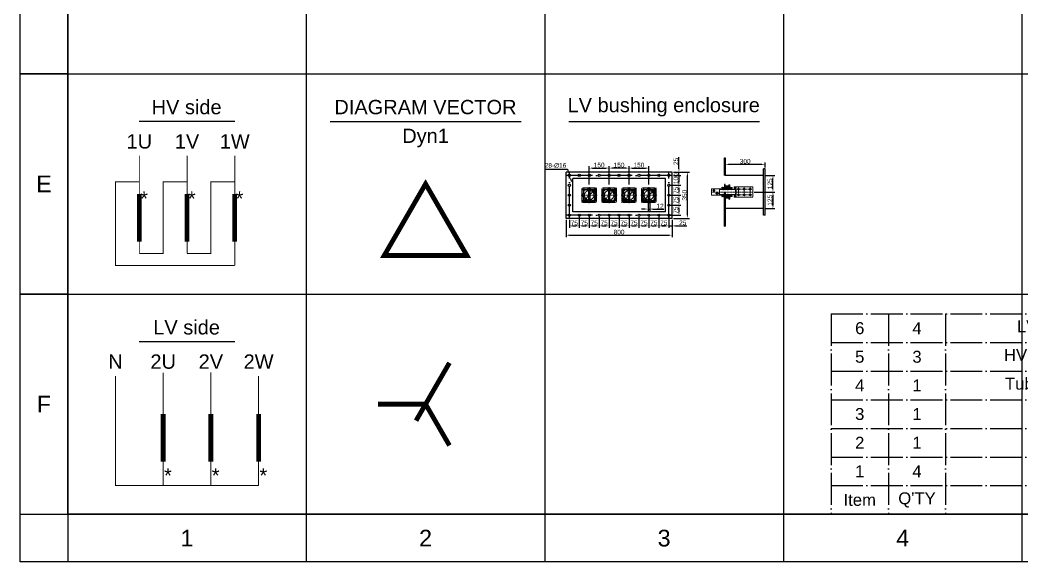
# Model space of a CAD drawing. Header units: millimetres. Extents: x 51507 to 66627, y -17810 to -7118.
# Drawn here: x 51507 to 59067, y -17810 to -13721 of the extents above; entities that cross this region are included whole.
import ezdxf
from ezdxf.enums import TextEntityAlignment as Align

# ---------------------------------------------------------------- set-up
doc = ezdxf.new("R2010")
doc.units = ezdxf.units.MM
doc.header["$LTSCALE"] = 10
for name, pattern in [('ACAD_ISO04W100', [30, 24, -3, 0, -3]), ('CENTER2', [1.125, 0.75, -0.125, 0.125, -0.125]), ('DASHED', [19.05, 12.7, -6.35]), ('PHANTOM', [63.5, 31.75, -6.35, 6.35, -6.35, 6.35, -6.35])]:
    doc.linetypes.add(name, pattern=pattern)
doc.layers.get('0').update_dxf_attribs({"color": 1, "linetype": 'ACAD_ISO04W100', "lineweight": 25})
doc.layers.get('Defpoints').update_dxf_attribs({"lineweight": 25})
for name, color, linetype, lineweight in [('01粗实线', 7, 'Continuous', 18), ('1', 4, 'Continuous', 30), ('2', 3, 'Continuous', 25), ('4虚线层', 6, 'DASHED', 35), ('中心线', 1, 'CENTER2', 18), ('双点划线', 13, 'PHANTOM', 20), ('粗实线', 4, 'Continuous', 18), ('细实线', 3, 'Continuous', 35), ('虚线', 7, 'DASHED', 20)]:
    doc.layers.add(name, color=color, linetype=linetype, lineweight=lineweight)
doc.styles.get("Standard").update_dxf_attribs({"font": ''})
doc.styles.get('Standard').set_extended_font_data('arial')
doc.dimstyles.new('1-10', dxfattribs={"dimscale": 10, "dimtxt": 3.5, "dimasz": 2.5, "dimexe": 1.5, "dimexo": 1, "dimgap": 0.5, "dimtad": 1, "dimtxsty": 'Standard', "dimcen": 2.5, "dimdle": 5, "dimclrd": 3, "dimclre": 3, "dimclrt": 3, "dimadec": 0, "dimazin": 0, "dimtfac": 1, "dimtmove": 0, "dimatfit": 2, "dimfxl": 0, "dimtolj": 1, "dimarcsym": 0})
doc.dimstyles.new('1-10-1', dxfattribs={"dimscale": 10, "dimtxt": 3.5, "dimasz": 2, "dimexe": 1, "dimexo": 0, "dimgap": 1, "dimtad": 1, "dimtoh": 1, "dimdec": 1, "dimdsep": 46, "dimtxsty": 'Standard', "dimcen": 0, "dimdle": 4, "dimclrd": 256, "dimclre": 256, "dimclrt": 3, "dimadec": 1, "dimazin": 0, "dimtfac": 1, "dimtdec": 1, "dimtmove": 0, "dimatfit": 3, "dimfxl": 0, "dimtolj": 1, "dimarcsym": 0})

# ---------------------------------------------------------------- blocks, each defined once
blk = doc.blocks.new('*T6')
at = {"layer": '2', "color": 0, "linetype": 'ByBlock', "lineweight": -2}
for p, q in [((0, 0), (4320, 0)), ((0, 0), (0, -1512)), ((432, 0), (432, -1512)), ((864, 0), (864, -1512)), ((3024, 0), (3024, -1512)), ((4320, 0), (4320, -1512)), ((0, -216), (4320, -216)), ((0, -432), (4320, -432)), ((0, -648), (4320, -648)), ((0, -864), (4320, -864)), ((0, -1080), (4320, -1080)), ((0, -1296), (4320, -1296)), ((0, -1512), (4320, -1512))]:
    blk.add_line(p, q, dxfattribs=at)
at = {"layer": '2', "color": 0, "char_height": 90, "attachment_point": 5}
for s, insert, width in [('6', (216, -108), 432), ('4', (648, -108), 432), ('LV bushing (epoxy)', (1944, -108), 2160), ('5', (216, -324), 432), ('3', (648, -324), 432), ('HV bushing (procelain)', (1944, -324), 2160), ('4', (216, -540), 432), ('1', (648, -540), 432), ('Tubular oil level gauge', (1944, -540), 2160), ('3', (216, -756), 432), ('1', (648, -756), 432), ('Buchholz', (1944, -756), 2160), ('2', (216, -972), 432), ('1', (648, -972), 432), ('HV taps', (1944, -972), 2160), ('Lifting lug', (1944, -1188), 2160), ('1', (216, -1188), 432), ('4', (648, -1188), 432), ('Item', (216, -1404), 432), ("Q'TY", (648, -1404), 432), ('Description', (1944, -1404), 2160), ('Reference', (3672, -1404), 1296)]:
    blk.add_mtext(s, dxfattribs=dict(at, insert=insert, width=width))
blk = doc.blocks.new('*X20')
at = {"layer": '2'}
for points in [[(55677.4, -15269.9), (55677.4, -15278.3), (55652.4, -15274.1)], [(55702.4, -15269.9), (55702.4, -15278.3), (55727.4, -15274.1)]]:
    blk.add_hatch(color=3, dxfattribs=at).paths.add_polyline_path(points, flags=0)
at = {"layer": '2', "color": 3, "lineweight": -2}
for p, q in [((55652.4, -15227.6), (55652.4, -15289.1)), ((55727.4, -15202.6), (55727.4, -15289.1)), ((55677.4, -15274.1), (55702.4, -15274.1))]:
    blk.add_line(p, q, dxfattribs=at)
at = {"layer": '2', "color": 3, "insert": (55689.9, -15251.3), "char_height": 35, "width": 100.198, "attachment_point": 5}
blk.add_mtext('75', dxfattribs=at)
blk = doc.blocks.new('*X21')
at = {"layer": '2'}
for points in [[(55752.4, -15269.9), (55752.4, -15278.3), (55727.4, -15274.1)], [(55777.4, -15269.9), (55777.4, -15278.3), (55802.4, -15274.1)]]:
    blk.add_hatch(color=3, dxfattribs=at).paths.add_polyline_path(points, flags=0)
at = {"layer": '2', "color": 3, "lineweight": -2}
for p, q in [((55727.4, -15202.6), (55727.4, -15289.1)), ((55802.4, -15202.6), (55802.4, -15289.1)), ((55752.4, -15274.1), (55777.4, -15274.1))]:
    blk.add_line(p, q, dxfattribs=at)
at = {"layer": '2', "color": 3, "insert": (55764.9, -15251.3), "char_height": 35, "width": 100.198, "attachment_point": 5}
blk.add_mtext('75', dxfattribs=at)
blk = doc.blocks.new('*X22')
at = {"layer": '2'}
for points in [[(55827.4, -15269.9), (55827.4, -15278.3), (55802.4, -15274.1)], [(55852.4, -15269.9), (55852.4, -15278.3), (55877.4, -15274.1)]]:
    blk.add_hatch(color=3, dxfattribs=at).paths.add_polyline_path(points, flags=0)
at = {"layer": '2', "color": 3, "lineweight": -2}
for p, q in [((55802.4, -15202.6), (55802.4, -15289.1)), ((55877.4, -15202.6), (55877.4, -15289.1)), ((55827.4, -15274.1), (55852.4, -15274.1))]:
    blk.add_line(p, q, dxfattribs=at)
at = {"layer": '2', "color": 3, "insert": (55839.9, -15251.3), "char_height": 35, "width": 100.198, "attachment_point": 5}
blk.add_mtext('75', dxfattribs=at)
blk = doc.blocks.new('*X23')
at = {"layer": '2'}
for points in [[(55902.4, -15269.9), (55902.4, -15278.3), (55877.4, -15274.1)], [(55927.4, -15269.9), (55927.4, -15278.3), (55952.4, -15274.1)]]:
    blk.add_hatch(color=3, dxfattribs=at).paths.add_polyline_path(points, flags=0)
at = {"layer": '2', "color": 3, "lineweight": -2}
for p, q in [((55877.4, -15202.6), (55877.4, -15289.1)), ((55952.4, -15202.6), (55952.4, -15289.1)), ((55902.4, -15274.1), (55927.4, -15274.1))]:
    blk.add_line(p, q, dxfattribs=at)
at = {"layer": '2', "color": 3, "insert": (55914.9, -15251.3), "char_height": 35, "width": 100.198, "attachment_point": 5}
blk.add_mtext('75', dxfattribs=at)
blk = doc.blocks.new('*X24')
at = {"layer": '2'}
for points in [[(55977.4, -15269.9), (55977.4, -15278.3), (55952.4, -15274.1)], [(56002.4, -15269.9), (56002.4, -15278.3), (56027.4, -15274.1)]]:
    blk.add_hatch(color=3, dxfattribs=at).paths.add_polyline_path(points, flags=0)
at = {"layer": '2', "color": 3, "lineweight": -2}
for p, q in [((55952.4, -15202.6), (55952.4, -15289.1)), ((56027.4, -15202.6), (56027.4, -15289.1)), ((55977.4, -15274.1), (56002.4, -15274.1))]:
    blk.add_line(p, q, dxfattribs=at)
at = {"layer": '2', "color": 3, "insert": (55989.9, -15251.3), "char_height": 35, "width": 100.198, "attachment_point": 5}
blk.add_mtext('75', dxfattribs=at)
blk = doc.blocks.new('*X25')
at = {"layer": '2'}
for points in [[(56052.4, -15269.9), (56052.4, -15278.3), (56027.4, -15274.1)], [(56077.4, -15269.9), (56077.4, -15278.3), (56102.4, -15274.1)]]:
    blk.add_hatch(color=3, dxfattribs=at).paths.add_polyline_path(points, flags=0)
at = {"layer": '2', "color": 3, "lineweight": -2}
for p, q in [((56027.4, -15202.6), (56027.4, -15289.1)), ((56102.4, -15202.6), (56102.4, -15289.1)), ((56052.4, -15274.1), (56077.4, -15274.1))]:
    blk.add_line(p, q, dxfattribs=at)
at = {"layer": '2', "color": 3, "insert": (56064.9, -15251.3), "char_height": 35, "width": 100.198, "attachment_point": 5}
blk.add_mtext('75', dxfattribs=at)
blk = doc.blocks.new('*X26')
at = {"layer": '2'}
for points in [[(56127.4, -15269.9), (56127.4, -15278.3), (56102.4, -15274.1)], [(56152.4, -15269.9), (56152.4, -15278.3), (56177.4, -15274.1)]]:
    blk.add_hatch(color=3, dxfattribs=at).paths.add_polyline_path(points, flags=0)
at = {"layer": '2', "color": 3, "lineweight": -2}
for p, q in [((56102.4, -15202.6), (56102.4, -15289.1)), ((56177.4, -15202.6), (56177.4, -15289.1)), ((56127.4, -15274.1), (56152.4, -15274.1))]:
    blk.add_line(p, q, dxfattribs=at)
at = {"layer": '2', "color": 3, "insert": (56139.9, -15251.3), "char_height": 35, "width": 100.198, "attachment_point": 5}
blk.add_mtext('75', dxfattribs=at)
blk = doc.blocks.new('*X27')
at = {"layer": '2'}
for points in [[(56202.4, -15269.9), (56202.4, -15278.3), (56177.4, -15274.1)], [(56227.4, -15269.9), (56227.4, -15278.3), (56252.4, -15274.1)]]:
    blk.add_hatch(color=3, dxfattribs=at).paths.add_polyline_path(points, flags=0)
at = {"layer": '2', "color": 3, "lineweight": -2}
for p, q in [((56177.4, -15202.6), (56177.4, -15289.1)), ((56252.4, -15202.6), (56252.4, -15289.1)), ((56202.4, -15274.1), (56227.4, -15274.1))]:
    blk.add_line(p, q, dxfattribs=at)
at = {"layer": '2', "color": 3, "insert": (56214.9, -15251.3), "char_height": 35, "width": 100.198, "attachment_point": 5}
blk.add_mtext('75', dxfattribs=at)
blk = doc.blocks.new('*X28')
at = {"layer": '2'}
for points in [[(56277.4, -15269.9), (56277.4, -15278.3), (56252.4, -15274.1)], [(56302.4, -15269.9), (56302.4, -15278.3), (56327.4, -15274.1)]]:
    blk.add_hatch(color=3, dxfattribs=at).paths.add_polyline_path(points, flags=0)
at = {"layer": '2', "color": 3, "lineweight": -2}
for p, q in [((56252.4, -15202.6), (56252.4, -15289.1)), ((56327.4, -15202.6), (56327.4, -15289.1)), ((56277.4, -15274.1), (56302.4, -15274.1))]:
    blk.add_line(p, q, dxfattribs=at)
at = {"layer": '2', "color": 3, "insert": (56289.9, -15251.3), "char_height": 35, "width": 100.198, "attachment_point": 5}
blk.add_mtext('75', dxfattribs=at)
blk = doc.blocks.new('*X29')
at = {"layer": '2'}
for points in [[(56352.4, -15269.9), (56352.4, -15278.3), (56327.4, -15274.1)], [(56377.4, -15269.9), (56377.4, -15278.3), (56402.4, -15274.1)]]:
    blk.add_hatch(color=3, dxfattribs=at).paths.add_polyline_path(points, flags=0)
at = {"layer": '2', "color": 3, "lineweight": -2}
for p, q in [((56327.4, -15202.6), (56327.4, -15289.1)), ((56402.4, -15202.6), (56402.4, -15289.1)), ((56352.4, -15274.1), (56377.4, -15274.1))]:
    blk.add_line(p, q, dxfattribs=at)
at = {"layer": '2', "color": 3, "insert": (56364.9, -15251.3), "char_height": 35, "width": 100.198, "attachment_point": 5}
blk.add_mtext('75', dxfattribs=at)
blk = doc.blocks.new('*X30')
at = {"layer": '2'}
for points in [[(56377.4, -15269.9), (56377.4, -15278.3), (56402.4, -15274.1)], [(56452.4, -15269.9), (56452.4, -15278.3), (56427.4, -15274.1)]]:
    blk.add_hatch(color=3, dxfattribs=at).paths.add_polyline_path(points, flags=0)
at = {"layer": '2', "color": 3, "lineweight": -2}
for p, q in [((56402.4, -15202.6), (56402.4, -15289.1)), ((56427.4, -15227.6), (56427.4, -15289.1)), ((56377.4, -15274.1), (56352.4, -15274.1)), ((56402.4, -15274.1), (56427.4, -15274.1)), ((56452.4, -15274.1), (56538.4, -15274.1))]:
    blk.add_line(p, q, dxfattribs=at)
at = {"layer": '2', "color": 3, "insert": (56507.9, -15251.2), "char_height": 35, "width": 102.012, "attachment_point": 5}
blk.add_mtext('25', dxfattribs=at)
blk = doc.blocks.new('*X31')
at = {"layer": '2'}
for points in [[(55652.4, -15339.8), (55652.4, -15348.1), (55627.4, -15343.9)], [(56402.4, -15339.8), (56402.4, -15348.1), (56427.4, -15343.9)]]:
    blk.add_hatch(color=3, dxfattribs=at).paths.add_polyline_path(points, flags=0)
at = {"layer": '2', "color": 3, "lineweight": -2}
for p, q in [((55627.4, -15227.6), (55627.4, -15358.9)), ((56427.4, -15227.6), (56427.4, -15358.9)), ((55652.4, -15343.9), (56402.4, -15343.9))]:
    blk.add_line(p, q, dxfattribs=at)
at = {"layer": '2', "color": 3, "insert": (56027.4, -15321.1), "char_height": 35, "width": 154.459, "attachment_point": 5}
blk.add_mtext('800', dxfattribs=at)
blk = doc.blocks.new('*X32')
at = {"layer": '2'}
for points in [[(56475.1, -14842.6), (56483.5, -14842.6), (56479.3, -14867.6)], [(56475.1, -14917.6), (56483.5, -14917.6), (56479.3, -14892.6)]]:
    blk.add_hatch(color=3, dxfattribs=at).paths.add_polyline_path(points, flags=0)
at = {"layer": '2', "color": 3, "lineweight": -2}
for p, q in [((56479.3, -14842.6), (56479.3, -14756.6)), ((56437.4, -14867.6), (56494.3, -14867.6)), ((56437.4, -14892.6), (56494.3, -14892.6)), ((56479.3, -14892.6), (56479.3, -14867.6)), ((56479.3, -14917.6), (56479.3, -14942.6))]:
    blk.add_line(p, q, dxfattribs=at)
at = {"layer": '2', "color": 3, "insert": (56456.4, -14787.1), "char_height": 35, "width": 102.012, "attachment_point": 5, "rotation": 90}
blk.add_mtext('25', dxfattribs=at)
blk = doc.blocks.new('*X33')
at = {"layer": '2'}
for points in [[(56475.1, -14892.6), (56483.5, -14892.6), (56479.3, -14867.6)], [(56475.1, -14942.6), (56483.5, -14942.6), (56479.3, -14967.6)]]:
    blk.add_hatch(color=3, dxfattribs=at).paths.add_polyline_path(points, flags=0)
at = {"layer": '2', "color": 3, "lineweight": -2}
for p, q in [((56437.4, -14867.6), (56494.3, -14867.6)), ((56479.3, -14892.6), (56479.3, -14942.6)), ((56412.4, -14967.6), (56494.3, -14967.6))]:
    blk.add_line(p, q, dxfattribs=at)
at = {"layer": '2', "color": 3, "insert": (56456.4, -14917.6), "char_height": 35, "width": 147.79, "attachment_point": 5, "rotation": 90}
blk.add_mtext('100', dxfattribs=at)
blk = doc.blocks.new('*X34')
at = {"layer": '2'}
for points in [[(56475.1, -14992.6), (56483.5, -14992.6), (56479.3, -14967.6)], [(56475.1, -15017.6), (56483.5, -15017.6), (56479.3, -15042.6)]]:
    blk.add_hatch(color=3, dxfattribs=at).paths.add_polyline_path(points, flags=0)
at = {"layer": '2', "color": 3, "lineweight": -2}
for p, q in [((56412.4, -14967.6), (56494.3, -14967.6)), ((56412.4, -15042.6), (56494.3, -15042.6)), ((56479.3, -14992.6), (56479.3, -15017.6))]:
    blk.add_line(p, q, dxfattribs=at)
at = {"layer": '2', "color": 3, "insert": (56456.5, -15005.1), "char_height": 35, "width": 100.198, "attachment_point": 5, "rotation": 90}
blk.add_mtext('75', dxfattribs=at)
blk = doc.blocks.new('*X35')
at = {"layer": '2'}
for points in [[(56475.1, -15067.6), (56483.5, -15067.6), (56479.3, -15042.6)], [(56475.1, -15092.6), (56483.5, -15092.6), (56479.3, -15117.6)]]:
    blk.add_hatch(color=3, dxfattribs=at).paths.add_polyline_path(points, flags=0)
at = {"layer": '2', "color": 3, "lineweight": -2}
for p, q in [((56412.4, -15042.6), (56494.3, -15042.6)), ((56412.4, -15117.6), (56494.3, -15117.6)), ((56479.3, -15067.6), (56479.3, -15092.6))]:
    blk.add_line(p, q, dxfattribs=at)
at = {"layer": '2', "color": 3, "insert": (56456.5, -15080.1), "char_height": 35, "width": 100.198, "attachment_point": 5, "rotation": 90}
blk.add_mtext('75', dxfattribs=at)
blk = doc.blocks.new('*X36')
at = {"layer": '2'}
for points in [[(56475.1, -15142.6), (56483.5, -15142.6), (56479.3, -15117.6)], [(56475.1, -15167.6), (56483.5, -15167.6), (56479.3, -15192.6)]]:
    blk.add_hatch(color=3, dxfattribs=at).paths.add_polyline_path(points, flags=0)
at = {"layer": '2', "color": 3, "lineweight": -2}
for p, q in [((56412.4, -15117.6), (56494.3, -15117.6)), ((56412.4, -15192.6), (56494.3, -15192.6)), ((56479.3, -15142.6), (56479.3, -15167.6))]:
    blk.add_line(p, q, dxfattribs=at)
at = {"layer": '2', "color": 3, "insert": (56456.5, -15155.1), "char_height": 35, "width": 100.198, "attachment_point": 5, "rotation": 90}
blk.add_mtext('75', dxfattribs=at)
blk = doc.blocks.new('*X37')
at = {"layer": '2'}
for points in [[(56540.4, -14892.6), (56548.8, -14892.6), (56544.6, -14867.6)], [(56540.4, -15192.6), (56548.8, -15192.6), (56544.6, -15217.6)]]:
    blk.add_hatch(color=3, dxfattribs=at).paths.add_polyline_path(points, flags=0)
at = {"layer": '2', "color": 3, "lineweight": -2}
for p, q in [((56437.4, -14867.6), (56559.6, -14867.6)), ((56544.6, -15192.6), (56544.6, -14892.6)), ((56437.4, -15217.6), (56559.6, -15217.6))]:
    blk.add_line(p, q, dxfattribs=at)
at = {"layer": '2', "color": 3, "insert": (56521.7, -15042.6), "char_height": 35, "width": 154.299, "attachment_point": 5, "rotation": 90}
blk.add_mtext('350', dxfattribs=at)
blk = doc.blocks.new('*X38')
at = {"layer": '2'}
for points in [[(55647, -14864.9), (55640.6, -14867), (55650, -14885)], [(55664.2, -14918.2), (55657.8, -14920.3), (55654.9, -14900.2)]]:
    blk.add_hatch(color=256, dxfattribs=at).paths.add_polyline_path(points, flags=0)
at = {"layer": '2', "lineweight": -2}
for p, q in [((55468.3, -14846.9), (55637.7, -14846.9)), ((55637.7, -14846.9), (55643.8, -14866)), ((55654.9, -14900.2), (55650, -14885)), ((55661, -14919.3), (55667.2, -14938.3))]:
    blk.add_line(p, q, dxfattribs=at)
at = {"layer": '2', "color": 3, "insert": (55548, -14818.1), "char_height": 35, "width": 318.841, "attachment_point": 5}
blk.add_mtext('28-%%C16', dxfattribs=at)
blk = doc.blocks.new('*X39')
at = {"layer": '2'}
for points in [[(57184.3, -14918.4), (57192.7, -14918.4), (57188.5, -14893.4)], [(57184.3, -14993.4), (57192.7, -14993.4), (57188.5, -15018.4)]]:
    blk.add_hatch(color=3, dxfattribs=at).paths.add_polyline_path(points, flags=0)
at = {"layer": '2', "color": 3, "lineweight": -2}
for p, q in [((57126.7, -14893.4), (57203.5, -14893.4)), ((57188.5, -14993.4), (57188.5, -14918.4)), ((57046.4, -15018.4), (57203.5, -15018.4))]:
    blk.add_line(p, q, dxfattribs=at)
at = {"layer": '2', "color": 3, "insert": (57165.6, -14955.9), "char_height": 35, "width": 148.59, "attachment_point": 5, "rotation": 90}
blk.add_mtext('125', dxfattribs=at)
blk = doc.blocks.new('*X40')
at = {"layer": '2'}
for points in [[(57184.3, -15043.4), (57192.7, -15043.4), (57188.5, -15018.4)], [(57184.3, -15118.4), (57192.7, -15118.4), (57188.5, -15143.4)]]:
    blk.add_hatch(color=3, dxfattribs=at).paths.add_polyline_path(points, flags=0)
at = {"layer": '2', "color": 3, "lineweight": -2}
for p, q in [((57046.4, -15018.4), (57203.5, -15018.4)), ((57188.5, -15043.4), (57188.5, -15118.4)), ((57126.7, -15143.4), (57203.5, -15143.4))]:
    blk.add_line(p, q, dxfattribs=at)
at = {"layer": '2', "color": 3, "insert": (57165.6, -15080.9), "char_height": 35, "width": 148.59, "attachment_point": 5, "rotation": 90}
blk.add_mtext('125', dxfattribs=at)
blk = doc.blocks.new('*X41')
at = {"layer": '2'}
for points in [[(56853.7, -14805.5), (56853.7, -14813.8), (56828.7, -14809.7)], [(57103.7, -14805.5), (57103.7, -14813.8), (57128.7, -14809.7)]]:
    blk.add_hatch(color=3, dxfattribs=at).paths.add_polyline_path(points, flags=0)
at = {"layer": '2', "color": 3, "lineweight": -2}
for p, q in [((56828.7, -14833.9), (56828.7, -14794.7)), ((57103.7, -14809.7), (56853.7, -14809.7)), ((57128.7, -14833.9), (57128.7, -14794.7))]:
    blk.add_line(p, q, dxfattribs=at)
at = {"layer": '2', "color": 3, "insert": (56978.7, -14786.8), "char_height": 35, "width": 154.299, "attachment_point": 5}
blk.add_mtext('300', dxfattribs=at)
blk = doc.blocks.new('*X42')
at = {"layer": '2'}
for points in [[(55827.4, -14833.7), (55827.4, -14842.1), (55802.4, -14837.9)], [(55927.4, -14833.7), (55927.4, -14842.1), (55952.4, -14837.9)]]:
    blk.add_hatch(color=3, dxfattribs=at).paths.add_polyline_path(points, flags=0)
at = {"layer": '2', "color": 3, "lineweight": -2}
for p, q in [((55802.4, -14962.6), (55802.4, -14822.9)), ((55827.4, -14837.9), (55927.4, -14837.9)), ((55952.4, -14962.6), (55952.4, -14822.9))]:
    blk.add_line(p, q, dxfattribs=at)
at = {"layer": '2', "color": 3, "insert": (55877.4, -14815), "char_height": 35, "width": 147.79, "attachment_point": 5}
blk.add_mtext('150', dxfattribs=at)
blk = doc.blocks.new('*X43')
at = {"layer": '2'}
for points in [[(55977.4, -14833.7), (55977.4, -14842.1), (55952.4, -14837.9)], [(56077.4, -14833.7), (56077.4, -14842.1), (56102.4, -14837.9)]]:
    blk.add_hatch(color=3, dxfattribs=at).paths.add_polyline_path(points, flags=0)
at = {"layer": '2', "color": 3, "lineweight": -2}
for p, q in [((55952.4, -14962.6), (55952.4, -14822.9)), ((56077.4, -14837.9), (55977.4, -14837.9)), ((56102.4, -14962.6), (56102.4, -14822.9))]:
    blk.add_line(p, q, dxfattribs=at)
at = {"layer": '2', "color": 3, "insert": (56027.4, -14815), "char_height": 35, "width": 147.79, "attachment_point": 5}
blk.add_mtext('150', dxfattribs=at)
blk = doc.blocks.new('*X44')
at = {"layer": '2'}
for points in [[(56127.4, -14833.7), (56127.4, -14842.1), (56102.4, -14837.9)], [(56227.4, -14833.7), (56227.4, -14842.1), (56252.4, -14837.9)]]:
    blk.add_hatch(color=3, dxfattribs=at).paths.add_polyline_path(points, flags=0)
at = {"layer": '2', "color": 3, "lineweight": -2}
for p, q in [((56102.4, -14962.6), (56102.4, -14822.9)), ((56127.4, -14837.9), (56227.4, -14837.9)), ((56252.4, -14962.6), (56252.4, -14822.9))]:
    blk.add_line(p, q, dxfattribs=at)
at = {"layer": '2', "color": 3, "insert": (56177.4, -14815), "char_height": 35, "width": 147.79, "attachment_point": 5}
blk.add_mtext('150', dxfattribs=at)
blk = doc.blocks.new('5r7806798067890780')
at = {"layer": '细实线'}
h = blk.add_hatch(dxfattribs=at)
h.set_pattern_fill('ANSI37', color=256, scale=1.5, angle=270, style=0)
edge = h.paths.add_edge_path(flags=0)
edge.add_line((157, 18), (156.3, 30.8))
edge.add_arc((153.3, 30.7), 3, 2.99999, 86.50856)
edge.add_line((153.5, 33.7), (134.3, 34.8))
edge.add_arc((134.5, 37.8), 3, 182.99999, 266.50856, ccw=False)
edge.add_line((131.5, 37.7), (131.1, 43.7))
edge.add_arc((128.2, 43.5), 3, 3.00001, 90)
edge.add_line((128.2, 46.5), (111, 46.5))
edge.add_line((111, 46.5), (111, 45))
edge.add_arc((111.2, 44), 1, 104.47751, 255.52249)
edge.add_line((111, 43), (111, 41))
edge.add_arc((111.2, 40), 1, 104.47751, 255.52249)
edge.add_line((111, 39), (111, 38))
edge.add_arc((108, 38), 3, -41.40962, 0, ccw=False)
edge.add_line((110.2, 36), (110.2, 35))
edge.add_line((110.2, 35), (108.3, 35))
edge.add_arc((108, 38), 3, 270.21703, 274.98381, ccw=False)
edge.add_line((108, 35), (81, 34.9))
edge.add_arc((81, 31.9), 3, 90.21703, 180)
edge.add_line((78, 31.9), (78, 18))
edge.add_line((78, 18), (157, 18))
edge = h.paths.add_edge_path(flags=0)
edge.add_line((110.2, 35), (110.2, 36))
edge.add_arc((108, 38), 3, 274.98381, 318.59037, ccw=False)
edge.add_line((108.3, 35), (110.2, 35))
edge = h.paths.add_edge_path(flags=0)
edge.add_arc((128.2, -43.5), 3, 270.00001, 357)
edge.add_line((131.1, -43.7), (131.5, -37.7))
edge.add_arc((134.5, -37.8), 3, 93.49144, 177.00001, ccw=False)
edge.add_line((134.3, -34.8), (153.5, -33.7))
edge.add_arc((153.3, -30.7), 3, 273.49144, 357.00001)
edge.add_line((156.3, -30.8), (157, -18))
edge.add_line((157, -18), (78, -18))
edge.add_line((78, -18), (78, -31.9))
edge.add_arc((81, -31.9), 3, 180, 269.78297)
edge.add_line((81, -34.9), (108, -35))
edge.add_arc((108, -38), 3, 85.01619, 89.78297, ccw=False)
edge.add_line((108.3, -35), (110.2, -35))
edge.add_line((110.2, -35), (110.2, -36))
edge.add_arc((108, -38), 3, 0, 41.40962, ccw=False)
edge.add_line((111, -38), (111, -39))
edge.add_arc((111.2, -40), 1, 104.47751, 255.52249)
edge.add_line((111, -41), (111, -43))
edge.add_arc((111.2, -44), 1, 104.47751, 255.52249)
edge.add_line((111, -45), (111, -46.5))
edge.add_line((111, -46.5), (128.2, -46.5))
edge = h.paths.add_edge_path(flags=0)
edge.add_line((110.2, -36), (110.2, -35))
edge.add_line((110.2, -35), (108.3, -35))
edge.add_arc((108, -38), 3, 41.40963, 85.01619, ccw=False)
h = blk.add_hatch(dxfattribs=at)
h.set_pattern_fill('ANSI31', color=256, style=0, pattern_type=0)
edge = h.paths.add_edge_path(flags=0)
edge.add_spline(control_points=[(104.2, 57.7), (103.7, 57.5), (102.3, 57.2), (100.3, 58.2), (98.9, 57.9), (98.2, 57.8)], knot_values=[0, 0, 0, 0, 1.763254, 4.138022, 6.109971, 6.109971, 6.109971, 6.109971], weights=[1, 1, 1, 1, 1, 1], degree=3, periodic=0)
edge.add_line((98.2, 57.8), (98.2, 36))
edge.add_line((98.2, 36), (104.2, 36))
edge.add_line((104.2, 36), (104.2, 57.7))
edge = h.paths.add_edge_path(flags=0)
edge.add_spline(control_points=[(98.2, -57.8), (98.9, -57.9), (100.3, -58.2), (102.3, -57.2), (103.7, -57.5), (104.2, -57.7)], knot_values=[0, 0, 0, 0, 1.971949, 4.346717, 6.109971, 6.109971, 6.109971, 6.109971], weights=[1, 1, 1, 1, 1, 1], degree=3, periodic=0)
edge.add_line((104.2, -57.7), (104.2, -36))
edge.add_line((104.2, -36), (98.2, -36))
edge.add_line((98.2, -36), (98.2, -57.8))
h = blk.add_hatch(dxfattribs=at)
h.set_pattern_fill('ANSI37', color=256, scale=0.75, angle=270, style=0)
edge = h.paths.add_edge_path(flags=0)
edge.add_arc((108, 38), 3, 274.98381, 318.59037)
edge.add_line((110.2, 36), (110.2, 45))
edge.add_line((110.2, 45), (104.2, 45))
edge.add_line((104.2, 45), (104.2, 35))
edge.add_line((104.2, 35), (108.3, 35))
edge = h.paths.add_edge_path(flags=0)
edge.add_line((110.2, 35), (110.2, 36))
edge.add_arc((108, 38), 3, 274.98381, 318.59037, ccw=False)
edge.add_line((108.3, 35), (110.2, 35))
edge = h.paths.add_edge_path(flags=0)
edge.add_line((110.2, -45), (110.2, -36))
edge.add_arc((108, -38), 3, 41.40963, 85.01619)
edge.add_line((108.3, -35), (104.2, -35))
edge.add_line((104.2, -35), (104.2, -45))
edge.add_line((104.2, -45), (110.2, -45))
edge = h.paths.add_edge_path(flags=0)
edge.add_line((110.2, -36), (110.2, -35))
edge.add_line((110.2, -35), (108.3, -35))
edge.add_arc((108, -38), 3, 41.40963, 85.01619, ccw=False)
h = blk.add_hatch(dxfattribs=at)
h.set_pattern_fill('ANSI31', color=256, style=0, pattern_type=0)
h.set_pattern_definition([(315, (0, 0), (2.245064, 2.245064), [])])
h.paths.add_polyline_path([(139.5, 54), (138.5, 55), (132.5, 55), (131.5, 54), (131.5, 39), (134.5, 36), (138.5, 36), (139.5, 37)], flags=0)
h.paths.add_polyline_path([(139.5, -37), (138.5, -36), (134.5, -36), (131.5, -39), (131.5, -54), (132.5, -55), (138.5, -55), (139.5, -54)], flags=0)
at = {"layer": '中心线'}
for p, q in [((312, 0), (0, 0)), ((29, 11), (5, 11)), ((17, 23), (17, -1)), ((43, 1), (43, -23)), ((190.3, 30), (171.8, 30)), ((181, 39.2), (181, -39.2)), ((304, 22.2), (191, 22.2)), ((203, 34.2), (203, -34.2)), ((247.5, 34.2), (247.5, -34.2)), ((292, 34.2), (292, -34.2)), ((55, -11), (31, -11)), ((190.3, -30), (171.8, -30)), ((304, -22.2), (191, -22.2))]:
    blk.add_line(p, q, dxfattribs=at)
at = {"layer": '粗实线'}
for p, q in [((0, 21), (0, -21)), ((66, 25), (4, 25)), ((60, 16.5), (61.5, 18)), ((60, 16.5), (60, -16.5)), ((185.5, 18), (61.5, 18)), ((61.5, 18), (61.5, -18)), ((70, 21), (70, 18)), ((78, 31.9), (78, 18)), ((108, 35), (81, 34.9)), ((98.2, 57.8), (98.2, 35)), ((104.2, 36), (98.2, 36)), ((104.2, 57.7), (104.2, 35)), ((110.2, 45), (104.2, 45)), ((110.2, 35), (104.2, 35)), ((110.2, 35), (110.2, 45)), ((128.2, 46.5), (111, 46.5)), ((111, 46.5), (111, 45)), ((111, 43), (111, 41)), ((111, 39), (111, 38)), ((131.1, 43.7), (131.5, 37.7)), ((132.5, 55), (131.5, 54)), ((131.5, 54), (131.5, 37.3)), ((134.5, 36), (131.5, 39)), ((138.5, 55), (132.5, 55)), ((153.5, 33.7), (134.3, 34.8)), ((138.5, 36), (134.5, 36)), ((139.5, 54), (138.5, 55)), ((138.5, 36), (139.5, 37)), ((139.5, 54), (139.5, 34.5)), ((156.3, 30.8), (157, 18)), ((172, 36), (172, 18)), ((308, 40), (176, 40)), ((187, 16.5), (185.5, 18)), ((185.5, 18), (185.5, -18)), ((187, 16.5), (187, -16.5)), ((312, 36), (312, -36)), ((66, -25), (4, -25)), ((60, -16.5), (61.5, -18)), ((185.5, -18), (61.5, -18)), ((70, -18), (70, -21)), ((78, -31.9), (78, -18)), ((108, -35), (81, -34.9)), ((98.2, -57.8), (98.2, -35)), ((104.2, -36), (98.2, -36)), ((110.2, -35), (104.2, -35)), ((104.2, -57.7), (104.2, -35)), ((110.2, -45), (104.2, -45)), ((110.2, -35), (110.2, -45)), ((111, -39), (111, -38)), ((111, -43), (111, -41)), ((111, -46.5), (111, -45)), ((128.2, -46.5), (111, -46.5)), ((131.1, -43.7), (131.5, -37.7)), ((134.5, -36), (131.5, -39)), ((131.5, -54), (131.5, -37.3)), ((132.5, -55), (131.5, -54)), ((138.5, -55), (132.5, -55)), ((153.5, -33.7), (134.3, -34.8)), ((138.5, -36), (134.5, -36)), ((138.5, -36), (139.5, -37)), ((139.5, -54), (138.5, -55)), ((139.5, -54), (139.5, -34.5)), ((156.3, -30.8), (157, -18)), ((172, -18), (172, -36)), ((308, -40), (176, -40)), ((187, -16.5), (185.5, -18))]:
    blk.add_line(p, q, dxfattribs=at)
for centre, radius in [((17, 11), 7), ((181, 30), 4.25), ((203, 22.2), 7), ((247.5, 22.2), 7), ((292, 22.2), 7), ((43, -11), 7), ((181, -30), 4.25), ((203, -22.2), 7), ((247.5, -22.2), 7), ((292, -22.2), 7)]:
    blk.add_circle(centre, radius, dxfattribs=at)
for centre, radius, start, end in [((4, 21), 4, 90, 180), ((66, 21), 4, 0, 90), ((81, 31.9), 3, 90.21703, 180), ((108, 38), 3, 270.21703, 0), ((111.2, 44), 1, 104.47751, 255.52249), ((111.2, 40), 1, 104.47751, 255.52249), ((128.2, 43.5), 3, 3, 90), ((134.5, 37.8), 3, 183, 266.50855), ((153.3, 30.7), 3, 3, 86.50855), ((176, 36), 4, 90, 180), ((308, 36), 4, 0, 90), ((4, -21), 4, 180, 270), ((66, -21), 4, 270, 360), ((81, -31.9), 3, 180, 269.78297), ((108, -38), 3, 0, 89.78297), ((111.2, -40), 1, 104.47751, 255.52249), ((111.2, -44), 1, 104.47751, 255.52249), ((128.2, -43.5), 3, 270, 357), ((134.5, -37.8), 3, 93.49145, 177), ((153.3, -30.7), 3, 273.49145, 357), ((176, -36), 4, 180, 270), ((308, -36), 4, 270, 0)]:
    blk.add_arc(centre, radius, start, end, dxfattribs=at)
at = {"layer": '细实线'}
for points in [[(104.2, 57.7), (103.7, 57.5), (102.3, 57.2), (100.3, 58.2), (98.9, 57.9), (98.2, 57.8)], [(104.2, -57.7), (103.7, -57.5), (102.3, -57.2), (100.3, -58.2), (98.9, -57.9), (98.2, -57.8)]]:
    blk.add_open_spline(points, degree=3, knots=[0, 0, 0, 0, 1.760623, 4.131846, 6.100853, 6.100853, 6.100853, 6.100853], dxfattribs=at)
blk = doc.blocks.new('467965780967980679806789')
at = {"layer": '01粗实线', "lineweight": 0, "ltscale": 2}
blk.add_lwpolyline([(-6, -40), (6, -40), (6, 40), (-6, 40)], close=True, dxfattribs=at)
at = {"layer": '中心线'}
for p, q in [((-60, 0), (60, 0)), ((-55.6, -55.6), (55.6, 55.6)), ((-51.5, 40), (51.5, 40)), ((-40, 51.5), (-40, -51.5)), ((0, 60), (0, -60)), ((40, 51.5), (40, -51.5)), ((-51.5, -40), (51.5, -40))]:
    blk.add_line(p, q, dxfattribs=at)
at = {"layer": '双点划线'}
blk.add_circle((0, 0), 36, dxfattribs=at)
at = {"layer": '粗实线'}
for p, q in [((-55, 45), (-55, -45)), ((-45, 55), (45, 55)), ((17.5, 30.9), (24.7, 38.1)), ((27.5, 38.1), (38.1, 27.5)), ((30.9, 17.5), (38.1, 24.7)), ((55, 45), (55, -45)), ((-45.3, -31.9), (-30.9, -17.5)), ((-45.3, -34.7), (-44.6, -35.4)), ((-45, -55), (45, -55)), ((-35.4, -44.6), (-34.7, -45.3)), ((-31.9, -45.3), (-17.5, -30.9))]:
    blk.add_line(p, q, dxfattribs=at)
for centre, radius in [((-40, 40), 6.5), ((-40, 40), 6), ((40, 40), 6.5), ((40, 40), 6), ((-40, -40), 6), ((40, -40), 6.5), ((40, -40), 6)]:
    blk.add_circle(centre, radius, dxfattribs=at)
for centre, radius, start, end in [((-45, 45), 10, 90, 180), ((0, 0), 35.5, 60.52184, 209.47816), ((0, 0), 35.5, 240.52184, 29.47816), ((26.1, 36.7), 2, 45, 135), ((36.7, 26.1), 2, 315, 45), ((45, 45), 10, 0, 90), ((-45, -45), 10, 180, 270), ((-40, -40), 6.5, 135, 315), ((-43.9, -33.3), 2, 135, 225), ((-33.3, -43.9), 2, 225, 315), ((45, -45), 10, 270, 0)]:
    blk.add_arc(centre, radius, start, end, dxfattribs=at)
at = {"layer": '细实线'}
for centre in [(-40, 40), (40, 40), (-40, -40), (40, -40)]:
    blk.add_arc(centre, 5, 90.00172, 0, dxfattribs=at)
at = {"layer": '虚线'}
for p, q in [((-47, 40), (-47, 12)), ((-40, 47), (-12, 47)), ((12, 47), (40, 47)), ((47, 40), (47, 12)), ((-47, -12), (-47, -40)), ((-40, -47), (-12, -47)), ((12, -47), (40, -47)), ((47, -12), (47, -40))]:
    blk.add_line(p, q, dxfattribs=at)
for centre, radius, start, end in [((0, 0), 48.5, 165.7131, 194.2869), ((-40, 40), 7, 90, 180), ((0, 0), 48.5, 75.7131, 104.2869), ((40, 40), 7, 0, 90), ((0, 0), 48.5, 345.7131, 14.2869), ((-40, -40), 7, 180, 270), ((0, 0), 48.5, 255.7131, 284.2869), ((40, -40), 7, 270, 0)]:
    blk.add_arc(centre, radius, start, end, dxfattribs=at)
blk = doc.blocks.new('*X47')
at = {"layer": '2'}
for points in [[(56221.4, -15142.8), (56221.4, -15151.1), (56246.4, -15146.9)], [(56283.4, -15142.8), (56283.4, -15151.1), (56258.4, -15146.9)]]:
    blk.add_hatch(color=3, dxfattribs=at).paths.add_polyline_path(points, flags=0)
at = {"layer": '2', "color": 3, "lineweight": -2}
for p, q in [((56246.4, -15092.6), (56246.4, -15161.9)), ((56258.4, -15092.6), (56258.4, -15161.9)), ((56221.4, -15146.9), (56196.4, -15146.9)), ((56246.4, -15146.9), (56258.4, -15146.9)), ((56283.4, -15146.9), (56364.9, -15146.9))]:
    blk.add_line(p, q, dxfattribs=at)
at = {"layer": '2', "color": 3, "insert": (56336.7, -15124.4), "char_height": 35, "width": 92.942, "attachment_point": 5}
blk.add_mtext('12', dxfattribs=at)

msp = doc.modelspace()

# ---------------------------------------------------------------- linework, layer by layer
for p, q in [((56427.409, -14892.619), (55627.409, -14892.619)), ((55652.409, -15217.619), (55652.409, -14867.619)), ((56402.409, -15217.619), (56402.409, -14867.619)), ((56427.409, -15192.619), (55627.409, -15192.619))]:
    msp.add_line(p, q)
at = {"layer": '1'}
for p, q in [((55627.409, -15217.619), (55627.409, -14867.619)), ((56427.409, -14867.619), (55627.409, -14867.619)), ((56427.409, -15217.619), (56427.409, -14867.619)), ((57128.669, -14843.388), (57116.669, -14843.388)), ((57116.669, -15193.388), (57116.669, -14843.388)), ((57128.669, -15193.388), (57128.669, -14843.388)), ((55677.409, -15167.619), (55677.409, -14917.619)), ((56377.409, -14917.619), (55677.409, -14917.619)), ((56377.409, -15167.619), (56377.409, -14917.619)), ((57116.669, -14893.388), (56828.669, -14893.388)), ((56377.409, -15167.619), (55677.409, -15167.619)), ((57116.669, -15143.388), (56828.669, -15143.388)), ((57128.669, -15193.388), (57116.669, -15193.388)), ((56427.409, -15217.619), (55627.409, -15217.619))]:
    msp.add_line(p, q, dxfattribs=at)
msp.add_lwpolyline([(51507.409, -7118.116), (66627.409, -7118.116), (66627.409, -17810.116), (51507.409, -17810.116)], close=True, dxfattribs=at)
for centre in [(55652.409, -14892.619), (55727.409, -14892.619), (55802.409, -14892.619), (55877.409, -14892.619), (55952.409, -14892.619), (56027.409, -14892.619), (56102.409, -14892.619), (56177.409, -14892.619), (56252.409, -14892.619), (56327.409, -14892.619), (56402.409, -14892.619), (55652.409, -14967.619), (56402.409, -14967.619), (55652.409, -15042.619), (56402.409, -15042.619), (55652.409, -15117.619), (56402.409, -15117.619), (55652.409, -15192.619), (55727.409, -15192.619), (55802.409, -15192.619), (55877.409, -15192.619), (55952.409, -15192.619), (56027.409, -15192.619), (56102.409, -15192.619), (56177.409, -15192.619), (56252.409, -15192.619), (56327.409, -15192.619), (56402.409, -15192.619)]:
    msp.add_circle(centre, 8, dxfattribs=at)
at = {"layer": '2'}
for p, q in [((51867.409, -14126.116), (51507.409, -14126.116)), ((53127.409, -14486.114), (52407.409, -14486.114)), ((53847.409, -14486.114), (55287.409, -14486.114)), ((55647.409, -14486.114), (57087.409, -14486.114)), ((51867.409, -15788.116), (51507.409, -15788.116)), ((53127.409, -16148.115), (52407.409, -16148.115)), ((53667.409, -17450.116), (53667.409, -17810.116)), ((55467.409, -17450.116), (55467.409, -17810.116)), ((57267.409, -17450.116), (57267.409, -17810.116))]:
    msp.add_line(p, q, dxfattribs=at)
msp.add_lwpolyline([(51867.409, -7478.116), (66267.409, -7478.116), (66267.409, -17450.116), (51867.409, -17450.116)], close=True, dxfattribs=at)
at = {"layer": '2', "color": 3}
for points in [[(52407.409, -14744.115, 7.2, 7.2, 0), (52407.409, -15032.115, 7.2, 7.2, 0)], [(52767.409, -14744.115, 7.2, 7.2, 0), (52767.409, -15032.115, 7.2, 7.2, 0)], [(53127.409, -14744.115, 7.2, 7.2, 0), (53127.409, -15032.115, 7.2, 7.2, 0)], [(52407.409, -14942.115, 7.2, 7.2, 0), (52227.409, -14942.115, 7.2, 7.2, 0), (52227.409, -15572.115, 7.2, 7.2, 0), (53127.409, -15572.115, 7.2, 7.2, 0)], [(52767.409, -14942.115, 7.2, 7.2, 0), (52587.409, -14942.115, 7.2, 7.2, 0), (52587.409, -15482.115, 7.2, 7.2, 0), (52407.409, -15482.115, 7.2, 7.2, 0)], [(53127.409, -14942.115, 7.2, 7.2, 0), (52947.409, -14942.115, 7.2, 7.2, 0), (52947.409, -15482.115, 7.2, 7.2, 0), (52767.409, -15482.115, 7.2, 7.2, 0)], [(52407.409, -15392.115, 36, 36, 0), (52407.409, -15032.115, 36, 36, 0)], [(52767.409, -15392.115, 36, 36, 0), (52767.409, -15032.115, 36, 36, 0)], [(53127.409, -15392.115, 36, 36, 0), (53127.409, -15032.115, 36, 36, 0)], [(52407.409, -15482.115, 7.2, 7.2, 0), (52407.409, -15392.115, 7.2, 7.2, 0)], [(52767.409, -15482.115, 7.2, 7.2, 0), (52767.409, -15392.115, 7.2, 7.2, 0)], [(53127.409, -15572.115, 7.2, 7.2, 0), (53127.409, -15392.115, 7.2, 7.2, 0)], [(53307.409, -17234.116, 7.2, 7.2, 0), (52227.409, -17234.116, 7.2, 7.2, 0), (52227.409, -16406.116, 7.2, 7.2, 0)], [(52587.409, -17234.116, 7.2, 7.2, 0), (52587.409, -16380.833, 7.2, 7.2, 0)], [(52587.409, -16406.116, 7.2, 7.2, 0), (52587.409, -16694.116, 7.2, 7.2, 0)], [(52947.409, -17234.116, 7.2, 7.2, 0), (52947.409, -16379.451, 7.2, 7.2, 0)], [(52947.409, -16406.116, 7.2, 7.2, 0), (52947.409, -16694.116, 7.2, 7.2, 0)], [(53307.409, -16406.116, 7.2, 7.2, 0), (53307.409, -16694.116, 7.2, 7.2, 0)], [(52587.409, -17054.116, 36, 36, 0), (52587.409, -16694.116, 36, 36, 0)], [(52947.409, -17054.116, 36, 36, 0), (52947.409, -16694.116, 36, 36, 0)], [(53307.409, -17054.116, 36, 36, 0), (53307.409, -16694.116, 36, 36, 0)], [(53307.409, -17234.116, 7.2, 7.2, 0), (53307.409, -17054.116, 7.2, 7.2, 0)]]:
    msp.add_lwpolyline(points, format="xyseb", dxfattribs=at)
at = {"layer": '2'}
for points in [[(54255.64, -15497.115, 36, 36, 0), (54567.409, -14957.115, 36, 36, 0), (54879.178, -15497.115, 36, 36, 0), (54255.64, -15497.115, 36, 36, 0)], [(54747.409, -16307.347, 36, 36, 0), (54495.409, -16743.823, 36, 36, 0)], [(54567.409, -16619.116, 36, 36, 0), (54207.409, -16619.116, 36, 36, 0)], [(54567.409, -16619.116, 36, 36, 0), (54747.409, -16930.885, 36, 36, 0)]]:
    msp.add_lwpolyline(points, format="xyseb", dxfattribs=at)
for points in [[(56822.669, -14761.217), (56823.193, -14760.835), (56824.381, -14759.969), (56826.295, -14761.738), (56827.859, -14761.395), (56828.669, -14761.217)], [(56822.669, -15275.56), (56823.193, -15275.942), (56824.381, -15276.808), (56826.295, -15275.038), (56827.859, -15275.382), (56828.669, -15275.56)]]:
    msp.add_open_spline(points, degree=3, knots=[0, 0, 0, 0, 1.76052213, 3.9927913, 6.39707321, 6.39707321, 6.39707321, 6.39707321], dxfattribs=at)
at = {"layer": '4虚线层', "ltscale": 2}
for p, q in [((56822.669, -15275.56), (56822.669, -14761.217)), ((56828.669, -15275.56), (56828.669, -14761.217))]:
    msp.add_line(p, q, dxfattribs=at)
at = {"layer": 'Defpoints'}
for p, q in [((51867.409, -7118.116), (51867.409, -17810.116)), ((53667.409, -7118.116), (53667.409, -17810.116)), ((55467.409, -7118.116), (55467.409, -17810.116)), ((57267.409, -7118.116), (57267.409, -17810.116)), ((59067.409, -7118.116), (59067.409, -17810.116)), ((51507.409, -14126.114), (66627.409, -14126.114)), ((51507.409, -15788.115), (66627.409, -15788.115)), ((51507.409, -17450.116), (66627.409, -17450.116))]:
    msp.add_line(p, q, dxfattribs=at)

# ---------------------------------------------------------------- block references
for name, p in [('5r7806798067890780', (56724.419, -15018.388)), ('467965780967980679806789', (55802.409, -15042.619)), ('467965780967980679806789', (55952.409, -15042.619)), ('467965780967980679806789', (56102.409, -15042.619)), ('467965780967980679806789', (56252.409, -15042.619)), ('*T6', (57627.409, -15938.116))]:
    msp.add_blockref(name, p)

# ---------------------------------------------------------------- texts
at = {"layer": '2', "color": 3, "lineweight": 18}
for s, p in [('1U', (52407.409, -14636.115)), ('1V', (52767.409, -14636.115)), ('1W', (53127.409, -14636.115)), ('Dyn1', (54567.409, -14594.114)), ('*', (52443.409, -15068.115)), ('*', (52803.409, -15068.115)), ('*', (53163.409, -15068.115)), ('N', (52227.409, -16298.116)), ('2U', (52587.409, -16298.116)), ('2V', (52947.409, -16298.116)), ('2W', (53307.409, -16298.116)), ('*', (52623.409, -17157.789)), ('*', (52983.409, -17157.789)), ('*', (53343.409, -17157.789))]:
    msp.add_text(s, height=108, dxfattribs=at).set_placement(p, align=Align.MIDDLE_CENTER)
at = {"layer": '2'}
for s, p in [('E', (51687.409, -14957.116)), ('F', (51687.409, -16619.116)), ('1', (52767.409, -17630.116)), ('2', (54567.409, -17630.116)), ('3', (56367.409, -17630.116)), ('4', (58167.409, -17630.116))]:
    msp.add_text(s, height=126, dxfattribs=at).set_placement(p, align=Align.MIDDLE_CENTER)
at = {"layer": '2', "color": 3, "lineweight": 18, "char_height": 108, "attachment_point": 5}
for s, insert, width in [('HV side', (52764.281, -14378.114), 764.80793), ('DIAGRAM VECTOR', (54566.38, -14378.114), 2042.65701), ('LV bushing enclosure', (56364.281, -14378.114), 2150.32774), ('LV side', (52764.281, -16040.115), 728.87652)]:
    msp.add_mtext(s, dxfattribs=dict(at, insert=insert, width=width))

# ---------------------------------------------------------------- dimensions: what is measured, and where the dimension line sits
at = {"layer": '2'}
for base, p1, p2, angle, picture, middle in [((56479.292, -14867.619), (56427.409, -14892.619), (56427.409, -14867.619), 90, '*X32', (56456.422, -14787.121)), ((55952.409, -14837.885), (56102.409, -14972.619), (55952.409, -14972.619), 180, '*X43', (56027.409, -14815.015)), ((56479.292, -14967.619), (56427.409, -14867.619), (56402.409, -14967.619), 90, '*X33', (56456.422, -14917.619)), ((56544.601, -14867.619), (56427.409, -15217.619), (56427.409, -14867.619), 90, '*X37', (56521.719, -15042.619)), ((57188.498, -14893.388), (57036.419, -15018.388), (57116.669, -14893.388), 90, '*X39', (57165.628, -14955.888)), ((56479.292, -15042.619), (56402.409, -14967.619), (56402.409, -15042.619), 90, '*X34', (56456.494, -15005.119)), ((56479.292, -15117.619), (56402.409, -15042.619), (56402.409, -15117.619), 90, '*X35', (56456.494, -15080.119)), ((57188.498, -15143.388), (57036.419, -15018.388), (57116.669, -15143.388), 270, '*X40', (57165.628, -15080.888)), ((56479.292, -15192.619), (56402.409, -15117.619), (56402.409, -15192.619), 90, '*X36', (56456.494, -15155.119))]:
    dim = msp.add_linear_dim(base=base, p1=p1, p2=p2, angle=angle, dimstyle='1-10', override={"dimsah": 1, "dimtzin": 8}, dxfattribs=at)
    dim.commit()
    dim.dimension.update_dxf_attribs({"geometry": picture, "text_midpoint": middle})
dim = msp.add_diameter_dim_2p(p1=(55654.867, -14900.232), p2=(55649.951, -14885.006), text='28-<>', dimstyle='1-10-1', override={"dimpost": '%%C<>', "dimsah": 1, "dimtzin": 0}, dxfattribs=at)
dim.commit()
dim.dimension.update_dxf_attribs({"geometry": '*X38', "text_midpoint": (55628.347, -14818.092), "dimtype": 163})
for base, p1, p2, picture, middle in [((55952.409, -14837.885), (55802.409, -14972.619), (55952.409, -14972.619), '*X42', (55877.409, -14815.015)), ((56252.409, -14837.885), (56102.409, -14972.619), (56252.409, -14972.619), '*X44', (56177.409, -14815.015)), ((56828.669, -14809.66), (57128.669, -14843.931), (56828.669, -14843.931), '*X41', (56978.669, -14786.778)), ((56258.409, -15146.926), (56246.409, -15082.619), (56258.409, -15082.619), '*X47', (56336.651, -15124.354)), ((55727.409, -15274.084), (55652.409, -15217.619), (55727.409, -15192.619), '*X20', (55689.909, -15251.286)), ((55802.409, -15274.084), (55727.409, -15192.619), (55802.409, -15192.619), '*X21', (55764.909, -15251.286)), ((55877.409, -15274.084), (55802.409, -15192.619), (55877.409, -15192.619), '*X22', (55839.909, -15251.286)), ((55952.409, -15274.084), (55877.409, -15192.619), (55952.409, -15192.619), '*X23', (55914.909, -15251.286)), ((56027.409, -15274.084), (55952.409, -15192.619), (56027.409, -15192.619), '*X24', (55989.909, -15251.286)), ((56102.409, -15274.084), (56027.409, -15192.619), (56102.409, -15192.619), '*X25', (56064.909, -15251.286)), ((56177.409, -15274.084), (56102.409, -15192.619), (56177.409, -15192.619), '*X26', (56139.909, -15251.286)), ((56252.409, -15274.084), (56177.409, -15192.619), (56252.409, -15192.619), '*X27', (56214.909, -15251.286)), ((56327.409, -15274.084), (56252.409, -15192.619), (56327.409, -15192.619), '*X28', (56289.909, -15251.286)), ((56402.409, -15274.084), (56327.409, -15192.619), (56402.409, -15192.619), '*X29', (56364.909, -15251.286)), ((56427.409, -15274.084), (56402.409, -15192.619), (56427.409, -15217.619), '*X30', (56507.907, -15251.214)), ((56427.409, -15343.946), (55627.409, -15217.619), (56427.409, -15217.619), '*X31', (56027.409, -15321.076))]:
    dim = msp.add_linear_dim(base=base, p1=p1, p2=p2, dimstyle='1-10', override={"dimsah": 1, "dimtzin": 8}, dxfattribs=at)
    dim.commit()
    dim.dimension.update_dxf_attribs({"geometry": picture, "text_midpoint": middle})

doc.saveas('drawing.dxf')
